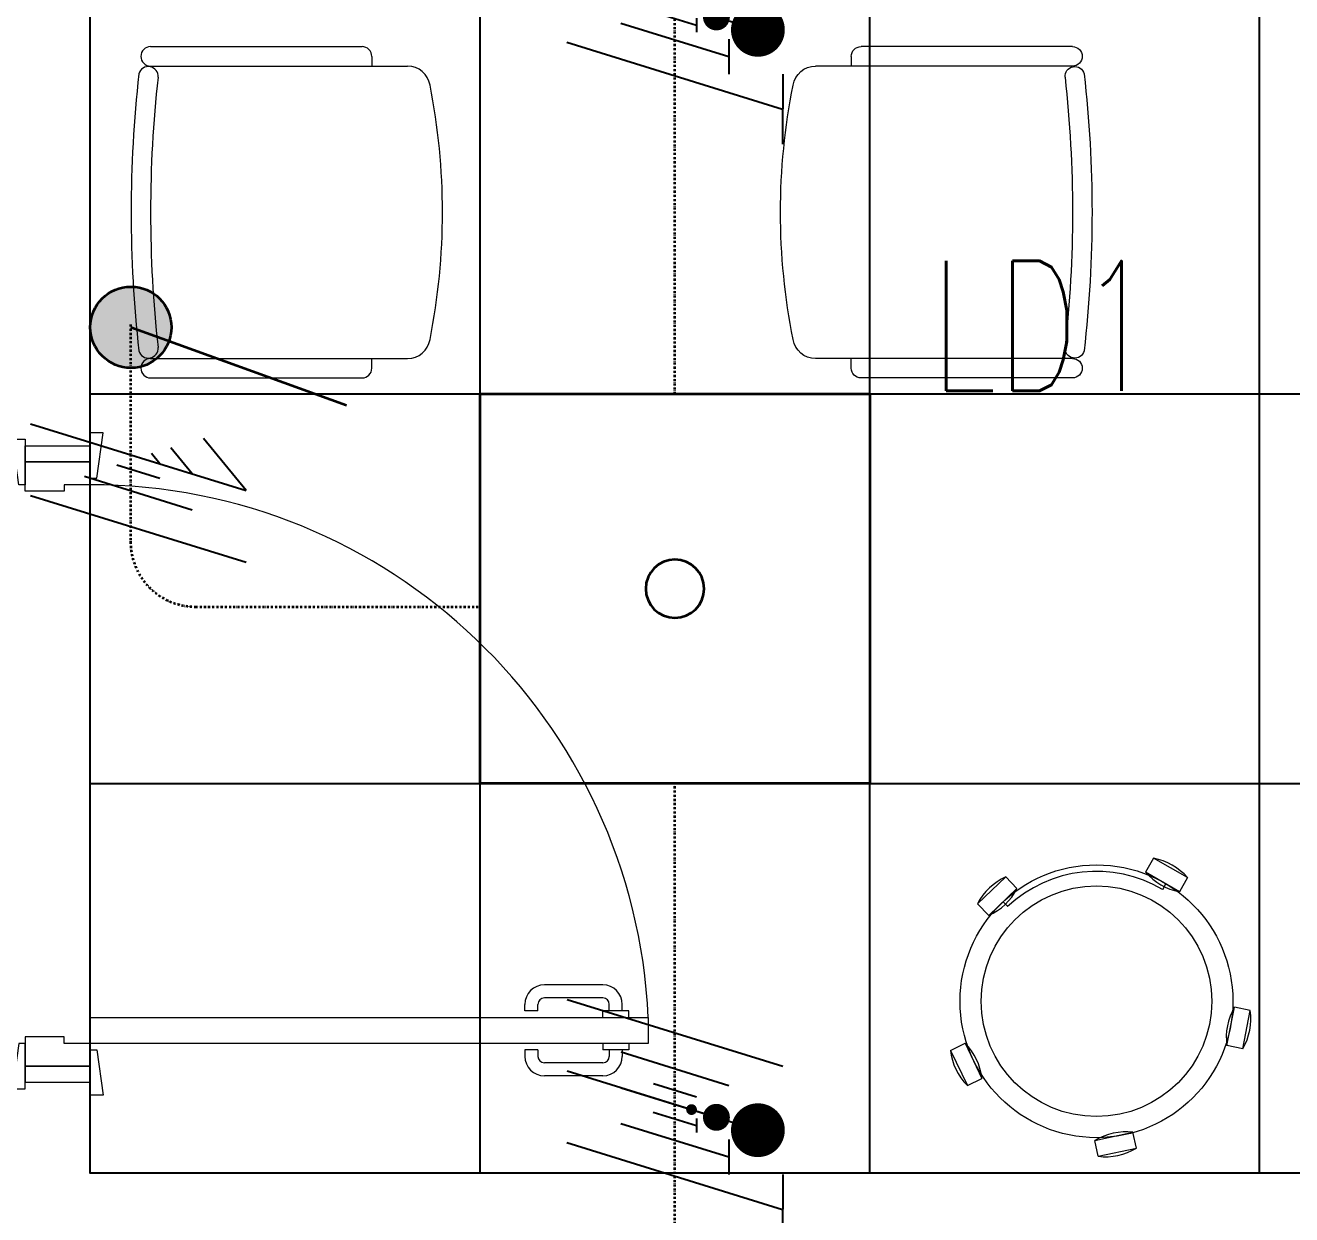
# Model space of a CAD drawing. Extents: x -12260 to 57327, y -29287 to 19916.
# Drawn here: x 44676 to 46626, y -9504 to -7673 of the extents above; entities that cross this region are included whole.
import ezdxf
from ezdxf.enums import TextEntityAlignment as Align

# ---------------------------------------------------------------- set-up
doc = ezdxf.new("R2010")
doc.units = 0
doc.header["$LTSCALE"] = 0.25
doc.linetypes.add('DASHDOT', pattern=[25.4, 12.7, -6.35, 0, -6.35])
doc.layers.add('01-First Floor$0$FALSE CEILING', color=251, linetype='Continuous')
doc.layers.add('01-First Floor$0$TME-NON MEDICAL FURNITURE', color=242, linetype='Continuous')
for name, color, linetype, lineweight in [('01-First Floor$0$LOADING', 253, 'Continuous', 5), ('01-First Floor$0$Walls', 251, 'Continuous', 5), ('01-First Floor$0$Wooden Joinery', 251, 'Continuous', 5), ('E-LITE-CIRC-NUMB', 6, 'Continuous', 25), ('E-LITE-CLNG', 150, 'Continuous', 35), ('E-LITE-CLNG-CNDT', 6, 'DASHDOT', 35), ('E-LITE-CTRL', 6, 'Continuous', 25), ('E-LITE-IDEN', 6, 'Continuous', 25), ('E-LITE-SWCH @ 100', 3, 'Continuous', 35), ('E-POWR-WIRE', 6, 'Continuous', 25), ('E-POWR-WIRE @ 100', 6, 'Continuous', 25), ('E-POWR-WIRE @ 20', 6, 'Continuous', 25), ('E-POWR-WIRE @ 50', 6, 'Continuous', 25)]:
    doc.layers.add(name, color=color, linetype=linetype, lineweight=lineweight)
doc.styles.add('DC_SIMPLEX', font='SIMPLEX.shx', dxfattribs={"width": 0.7})

# ---------------------------------------------------------------- blocks, each defined once
blk = doc.blocks.new('01-First Floor$0$A$C72370EFE')
at = {"layer": '01-First Floor$0$Wooden Joinery'}
for p, q in [((-0.01, -0.03), (-0.01, -0.07)), ((0, -0.03), (-0.01, -0.03)), ((0.04, -0.03), (0.05, -0.03)), ((0.05, -0.03), (0.05, -0.07)), ((-0.01, -0.04), (-0.02, -0.04)), ((0.05, -0.04), (0.06, -0.04)), ((-0.05, -0.07), (-0.05, -0.16)), ((-0.03, -0.07), (-0.03, -0.16)), ((-0.01, -0.06), (-0.02, -0.06)), ((0, -0.07), (-0.01, -0.07)), ((0.04, -0.07), (0.05, -0.07)), ((0.05, -0.06), (0.06, -0.06)), ((0.07, -0.07), (0.07, -0.16)), ((0.09, -0.07), (0.09, -0.16)), ((-0.01, -0.17), (-0.02, -0.17)), ((-0.01, -0.17), (-0.01, -0.19)), ((0.05, -0.17), (0.06, -0.17)), ((0.05, -0.17), (0.05, -0.19)), ((-0.01, -0.19), (-0.02, -0.19)), ((0.05, -0.19), (0.06, -0.19))]:
    blk.add_line(p, q, dxfattribs=at)
for centre, radius, start, end in [((-0.02, -0.07), 0.03, 90, 180), ((0.06, -0.07), 0.03, 0, 90), ((-0.02, -0.07), 0.01, 90, 180), ((0.06, -0.07), 0.01, 0, 90), ((-0.02, -0.16), 0.03, 180, 270), ((-0.02, -0.16), 0.01, 180, 270), ((0.06, -0.16), 0.01, 270, 0), ((0.06, -0.16), 0.03, 270, 0)]:
    blk.add_arc(centre, radius, start, end, dxfattribs=at)
blk = doc.blocks.new('01-First Floor$0$A$C5DAD61B4')
at = {"layer": '01-First Floor$0$Wooden Joinery'}
for points in [[(80, 959.1), (80, 969.1), (10, 979.1), (10, 959.1)], [(940, 959.1), (940, 969.1), (1010, 979.1), (1010, 959.1)], [(70, 859.1), (70, 849.1), (0, 839.1), (0, 859.1)], [(120, 859.1), (120, 0), (80, 0), (80, 859.1)], [(950, 859.1), (950, 849.1), (1020, 839.1), (1020, 859.1)]]:
    blk.add_lwpolyline(points, close=True, dxfattribs=at)
for points in [[(45, 859.1), (45, 959.1), (20, 959.1), (20, 859.1), (45, 859.1)], [(45, 859.1), (80, 859.1), (80, 899.1), (90, 899.1), (90, 959.1), (45, 959.1), (45, 859.1)], [(975, 859.1), (940, 859.1), (940, 899.1), (930, 899.1), (930, 959.1), (975, 959.1), (975, 859.1)], [(975, 859.1), (975, 959.1), (1000, 959.1), (1000, 859.1), (975, 859.1)]]:
    blk.add_lwpolyline(points, dxfattribs=at)
blk.add_arc((80, 859.1), 860, 272.666, 0, dxfattribs=at)
at = {"layer": '01-First Floor$0$Wooden Joinery', "xscale": 999.9999999998854, "yscale": 999.9999999998854, "zscale": 999.9999999998854, "rotation": 180}
blk.add_blockref('01-First Floor$0$A$C72370EFE', (120, 0), dxfattribs=at)
blk = doc.blocks.new('01-First Floor$0$GF21016-P')
at = {"layer": '01-First Floor$0$LOADING', "extrusion": (-1.24384e-09, -1.20261e-09, -1)}
for p, q in [((0.0128, 0.0179), (0.0128, 0.4136)), ((0.4628, 0.0179), (0.4628, 0.4136)), ((-0.0022, 0.3585), (0.0128, 0.3585)), ((0.4778, 0.3585), (0.4628, 0.3585)), ((-0.0172, 0.0179), (-0.0172, 0.3435)), ((0.4928, 0.0179), (0.4928, 0.3435)), ((0.4778, 0.0029), (0.4778, 0.0029))]:
    blk.add_line(p, q, dxfattribs=at)
for centre, radius, start, end in [((-0.2378, -0.5362), 1.0036, 78.7568, 101.2432), ((-0.0478, 0.4136), 0.035, 0, 80.6557), ((-0.4278, 0.4136), 0.035, 99.3443, 180), ((0.0022, 0.3435), 0.015, 0, 90), ((-0.4778, 0.3435), 0.015, 90, 180), ((-0.0284, 0.0145), 0.015, 284.3864, 95.5209), ((-0.2378, 1.8928), 1.8749, 263.6341, 276.3659), ((-0.4471, 0.0145), 0.015, 84.4791, 255.6136), ((0.0022, 0.0179), 0.015, 270, 0), ((0.0022, 0.0179), 0.015, 180, 270), ((-0.2378, 1.8734), 1.8855, 263.5119, 276.4881), ((-0.4778, 0.0179), 0.015, 270, 0), ((-0.4778, 0.0179), 0.015, 180, 270)]:
    blk.add_arc(centre, radius, start, end, dxfattribs=at)
blk = doc.blocks.new('01-First Floor$0$HF10037B-P')
at = {"layer": '01-First Floor$0$LOADING'}
for p, q in [((0.2459, 0.134), (0.1859, 0.134)), ((0.1859, 0.134), (0.1859, 0.109)), ((0.2459, 0.134), (0.2459, 0.109)), ((0.2459, 0.109), (0.1859, 0.109)), ((0, 0), (-0.0142, -0.0583)), ((0, 0), (0.0243, -0.0059)), ((0.0243, -0.0059), (0.01, -0.0642)), ((0.4071, -0.0094), (0.431, -0.0018)), ((0.4071, -0.0094), (0.4255, -0.0665)), ((0.431, -0.0018), (0.4493, -0.0589)), ((0.4069, -0.0417), (0.4165, -0.0387)), ((-0.0142, -0.0583), (0.01, -0.0642)), ((0.4255, -0.0665), (0.4493, -0.0589)), ((0.0524, -0.2725), (0.0674, -0.2525)), ((0.0674, -0.2525), (0.1154, -0.2885)), ((0.0524, -0.2725), (0.1004, -0.3085)), ((0.3125, -0.2897), (0.362, -0.2558)), ((0.3267, -0.268), (0.3323, -0.2763)), ((0.3761, -0.2764), (0.362, -0.2558)), ((0.1004, -0.3085), (0.1154, -0.2885)), ((0.3266, -0.3103), (0.3125, -0.2897)), ((0.3266, -0.3103), (0.3761, -0.2764))]:
    blk.add_line(p, q, dxfattribs=at)
for radius in [0.21, 0.1775]:
    blk.add_circle((0.2161, -0.1014), radius, dxfattribs=at)
for centre, radius, start, end in [((0.2159, 0.0465), 0.0925, 71.0754, 108.9246), ((0.2159, 0.1965), 0.0925, 251.0754, 288.9246), ((0.0779, -0.0499), 0.0925, 147.3419, 185.1912), ((-0.0678, -0.0143), 0.0925, 327.3419, 5.1912), ((0.4996, -0.0113), 0.0925, 178.8412, 216.6904), ((0.3568, -0.057), 0.0925, 358.8412, 36.6904), ((0.2161, -0.1014), 0.2, 303.6037, 17.3657), ((0.0389, -0.3404), 0.0925, 34.1875, 72.0368), ((0.1289, -0.2205), 0.0925, 214.1875, 252.0368), ((0.3867, -0.3449), 0.0925, 105.5121, 143.3614), ((0.3019, -0.2212), 0.0925, 285.5121, 323.3614)]:
    blk.add_arc(centre, radius, start, end, dxfattribs=at)
blk = doc.blocks.new('01-First Floor')
at = {"layer": '01-First Floor$0$FALSE CEILING', "linetype": 'Continuous'}
for p, q in [((45376, -9440), (45376, -6200)), ((45976, -9440), (45976, -6200)), ((46576, -9440), (46576, -6200)), ((44776, -8240), (48976, -8240)), ((44776, -8840), (48976, -8840))]:
    blk.add_line(p, q, dxfattribs=at)
at = {"layer": '01-First Floor$0$FALSE CEILING'}
blk.add_lwpolyline([(44776, -6200), (48976, -6200), (48976, -9440), (44776, -9440)], close=True, dxfattribs=at)
at = {"layer": '01-First Floor$0$Walls'}
for p, q in [((44776, -6200), (44776, -8320)), ((44676, -8320), (44776, -8320)), ((44676, -9300), (44776, -9300)), ((44776, -9300), (44776, -9440)), ((48976, -9440), (44776, -9440))]:
    blk.add_line(p, q, dxfattribs=at)
at = {"layer": '01-First Floor$0$LOADING', "extrusion": (-1.16581e-09, 2.75759e-10, -1), "xscale": -999.9999999999995, "yscale": 999.9999999999995, "zscale": 999.9999999999995, "rotation": 244.2186874640738}
blk.add_blockref('01-First Floor$0$HF10037B-P', (-46327.8, -9413.9, 0), dxfattribs=at)
at = {"layer": '01-First Floor$0$TME-NON MEDICAL FURNITURE', "color": 1, "extrusion": (-1.86519e-05, 4.75185e-05, 1), "xscale": -1000.000000000005, "yscale": 1000.000000000005, "zscale": -1000.000000000005, "rotation": 270.0000250975432}
blk.add_blockref('01-First Floor$0$GF21016-P', (44850.9, -8198.5, -1.3), dxfattribs=at)
at = {"layer": '01-First Floor$0$TME-NON MEDICAL FURNITURE', "color": 1, "extrusion": (1.86519e-05, 4.75185e-05, 1), "xscale": 1000.000000000005, "yscale": 1000.000000000005, "zscale": -1000.000000000001, "rotation": 89.99997490245671}
blk.add_blockref('01-First Floor$0$GF21016-P', (46306.1, -8198.5, 0.4), dxfattribs=at)
at = {"layer": '01-First Floor$0$Wooden Joinery', "rotation": 90.00000000000001}
blk.add_blockref('01-First Floor$0$A$C5DAD61B4', (45635.1, -9320), dxfattribs=at)
blk = doc.blocks.new('*U35')
blk.add_hatch(color=256).paths.add_polyline_path([(-0.625, 0.625, 1), (-0.625, -0.625, 1)])
blk.add_line((-0.625, 0), (-3.947, 1.2))
blk.add_circle((-0.625, 0), 0.625)
at = {"layer": 'E-LITE-CTRL', "style": 'DC_SIMPLEX', "width": 0.7, "flags": 8}
blk.add_attdef('CONTROL', (-26.627, -10.116), '', height=2, rotation=360, dxfattribs=at)
at = {"layer": 'E-LITE-IDEN', "style": 'DC_SIMPLEX', "width": 0.7, "flags": 8}
blk.add_attdef('TYPE', text='', height=2, rotation=360, dxfattribs=at).set_placement((-31.991, -10.116), align=Align.RIGHT)
blk = doc.blocks.new('*U25')
blk.add_lwpolyline([(-300, 300), (-300, -300), (300, -300), (300, 300)], close=True)
blk.add_circle((0, 0), 45)
at = {"layer": 'E-LITE-CIRC-NUMB', "style": 'DC_SIMPLEX', "width": 0.7, "flags": 8}
blk.add_attdef('CIRCUIT', text='', height=200, rotation=0, dxfattribs=at).set_placement((-473.9, 300), align=Align.RIGHT)
at = {"layer": 'E-LITE-CTRL', "style": 'DC_SIMPLEX', "width": 0.7, "flags": 8}
blk.add_attdef('CONTROL', (1118.9, -935), '', height=200, rotation=360, dxfattribs=at)
at = {"layer": 'E-LITE-IDEN', "style": 'DC_SIMPLEX', "width": 0.7, "flags": 8}
blk.add_attdef('TYPE', (460.4, 457.6), '', height=200, rotation=360, dxfattribs=at)
blk = doc.blocks.new('*U44')
for p, q in [((-1.658, 1.617), (1.663, 0.587)), ((-1.66, 0.515), (1.66, -0.515)), ((-1.663, -0.587), (1.658, -1.617)), ((1.659, -1.078), (1.657, -2.157))]:
    blk.add_line(p, q)
at = {"const_width": 0.414}
blk.add_lwpolyline([(1.278, -0.19, 1), (1.277, -0.604, 1)], format="xyb", close=True, dxfattribs=at)
blk = doc.blocks.new('*U663')
at = {"layer": 'E-POWR-WIRE @ 100', "xscale": 100, "yscale": 100, "zscale": 100}
blk.add_blockref('*U44', (45676.1, -9334, -0.1), dxfattribs=at)
at = {"layer": 'E-POWR-WIRE @ 20', "xscale": 20, "yscale": 20, "zscale": 20}
blk.add_blockref('*U44', (45676.1, -9334, -0.1), dxfattribs=at)
at = {"layer": 'E-POWR-WIRE @ 50', "xscale": 50, "yscale": 50, "zscale": 50}
blk.add_blockref('*U44', (45676.1, -9334, -0.1), dxfattribs=at)
blk = doc.blocks.new('*U46')
for p, q in [((-1.66, 0.515), (1.66, -0.515)), ((1.66, -0.515), (1.001, 0.287)), ((-1.663, -0.587), (1.658, -1.617))]:
    blk.add_line(p, q)
blk = doc.blocks.new('*U695')
at = {"layer": 'E-POWR-WIRE @ 100', "xscale": 100, "yscale": 100, "zscale": 100}
blk.add_blockref('*U46', (44850.1, -8337.7), dxfattribs=at)
at = {"layer": 'E-POWR-WIRE @ 20', "xscale": 20, "yscale": 20, "zscale": 20}
blk.add_blockref('*U46', (44850.1, -8337.7), dxfattribs=at)
at = {"layer": 'E-POWR-WIRE @ 50', "xscale": 50, "yscale": 50, "zscale": 50}
blk.add_blockref('*U46', (44850.1, -8337.7), dxfattribs=at)
blk = doc.blocks.new('*U48')
for p, q in [((-1.655, 2.719), (1.665, 1.689)), ((1.665, 1.689), (1.006, 2.491)), ((-1.658, 1.617), (1.663, 0.587)), ((-1.66, 0.515), (1.66, -0.515)), ((-1.663, -0.587), (1.658, -1.617)), ((1.659, -1.078), (1.657, -2.157))]:
    blk.add_line(p, q)
at = {"const_width": 0.414}
blk.add_lwpolyline([(1.278, -0.19, 1), (1.277, -0.604, 1)], format="xyb", close=True, dxfattribs=at)
blk = doc.blocks.new('*U770')
at = {"layer": 'E-POWR-WIRE @ 100', "xscale": 100, "yscale": 100, "zscale": 100}
blk.add_blockref('*U48', (45676.1, -7640.1), dxfattribs=at)
at = {"layer": 'E-POWR-WIRE @ 20', "xscale": 20, "yscale": 20, "zscale": 20}
blk.add_blockref('*U48', (45676.1, -7640.1), dxfattribs=at)
at = {"layer": 'E-POWR-WIRE @ 50', "xscale": 50, "yscale": 50, "zscale": 50}
blk.add_blockref('*U48', (45676.1, -7640.1), dxfattribs=at)

msp = doc.modelspace()

# ---------------------------------------------------------------- linework, layer by layer
at = {"layer": 'E-LITE-CLNG-CNDT'}
msp.add_lwpolyline([(45676.1, -8240.1), (45676.1, -7040.1)], dxfattribs=at)
msp.add_lwpolyline([(44838, -8133.4), (44838, -8467.8, 0.414214), (44938, -8567.8), (45376.1, -8567.8)], format="xyb", dxfattribs=at)
at = {"layer": 'E-LITE-CLNG-CNDT', "elevation": -0.1}
msp.add_lwpolyline([(45676.1, -9827.9), (45676.1, -8840.1)], dxfattribs=at)

# ---------------------------------------------------------------- block references
at = {"layer": 'E-LITE-CLNG'}
ref = msp.add_blockref('*U25', (45676.1, -8540.1), dxfattribs=dict(at, xscale=-1))
ref.add_attrib('TYPE', 'LD1', (46069.6, -8235.6), dxfattribs={"layer": 'E-LITE-IDEN', "height": 200, "rotation": 0, "style": 'DC_SIMPLEX', "width": 0.7, "flags": 8})
at = {"layer": 'E-LITE-CLNG-CNDT'}
msp.add_blockref('01-First Floor', (0, 0), dxfattribs=at)
at = {"layer": 'E-LITE-SWCH @ 100', "xscale": 100, "yscale": 100, "zscale": 100, "rotation": 180}
msp.add_blockref('*U35', (44776, -8137.7), dxfattribs=at)
at = {"layer": 'E-POWR-WIRE'}
for name in ['*U770', '*U695', '*U663']:
    msp.add_blockref(name, (0, 0), dxfattribs=at)

doc.saveas('drawing.dxf')
